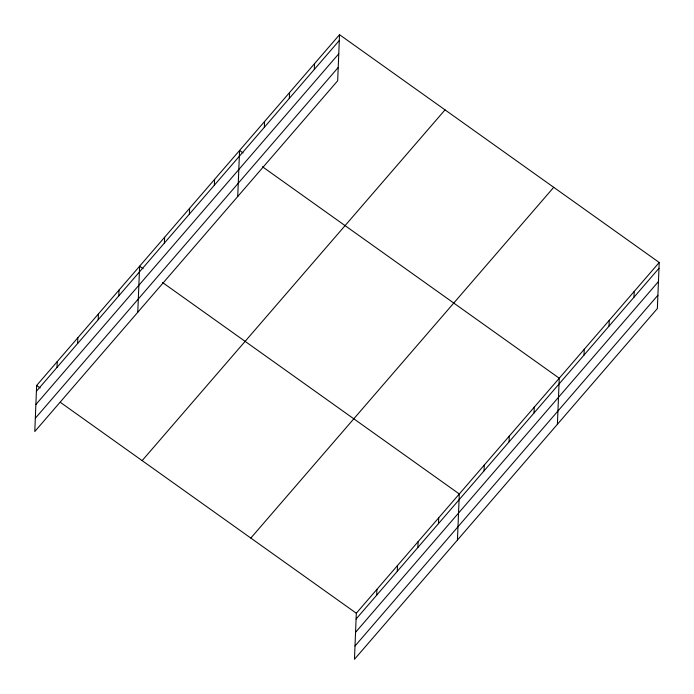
<?xml version="1.0" encoding="UTF-8"?>
<svg xmlns="http://www.w3.org/2000/svg" width="694" height="694" viewBox="0 0 694 694"><rect width="100%" height="100%" fill="white"/><g stroke="black" fill="none" stroke-linecap="round" stroke-linejoin="round"><path stroke-width="1.04" d="M339.531 34.7L36.643 385.456L34.787 431.521L337.683 80.764L339.531 34.7L659.213 262.479L657.357 308.544L354.469 659.3L356.317 613.227L659.213 262.479M57.003 367.412L57.238 361.6M77.598 343.556L77.832 337.752M98.201 319.708L98.427 313.905M118.795 295.852L119.03 290.049M137.776 312.265L139.624 266.201L143.138 268.699M164.383 243.065L164.608 237.261M189.367 214.134L189.601 208.321M214.359 185.194L214.593 179.39M237.73 196.515L239.577 150.451L243.091 152.958M264.336 127.314L264.57 121.511M289.32 98.383L289.554 92.571M314.313 69.443L314.547 63.64M376.677 595.183L376.911 589.38M397.28 571.336L397.515 565.532M417.875 547.488L418.109 541.676M438.469 523.632L438.703 517.828M457.45 540.045L459.298 493.972L162.483 282.484M484.056 470.844L484.291 465.041M509.049 441.904L509.275 436.101M534.033 412.973L534.267 407.161M557.403 424.294L559.26 378.23L262.436 166.733M584.01 355.094L584.244 349.29M609.002 326.154L609.237 320.35M633.986 297.223L634.221 291.411M36.409 391.26L339.297 40.504M35.871 404.55L338.767 53.794M35.325 418.239L338.212 67.483M142.131 460.625L445.028 109.869M250.82 538.067L553.717 187.311M356.083 619.039L658.979 268.283M355.554 632.321L658.441 281.573M354.998 646.01L657.895 295.262M36.643 385.456L40.157 387.963M60.378 402.364L356.317 613.227"/></g></svg>
